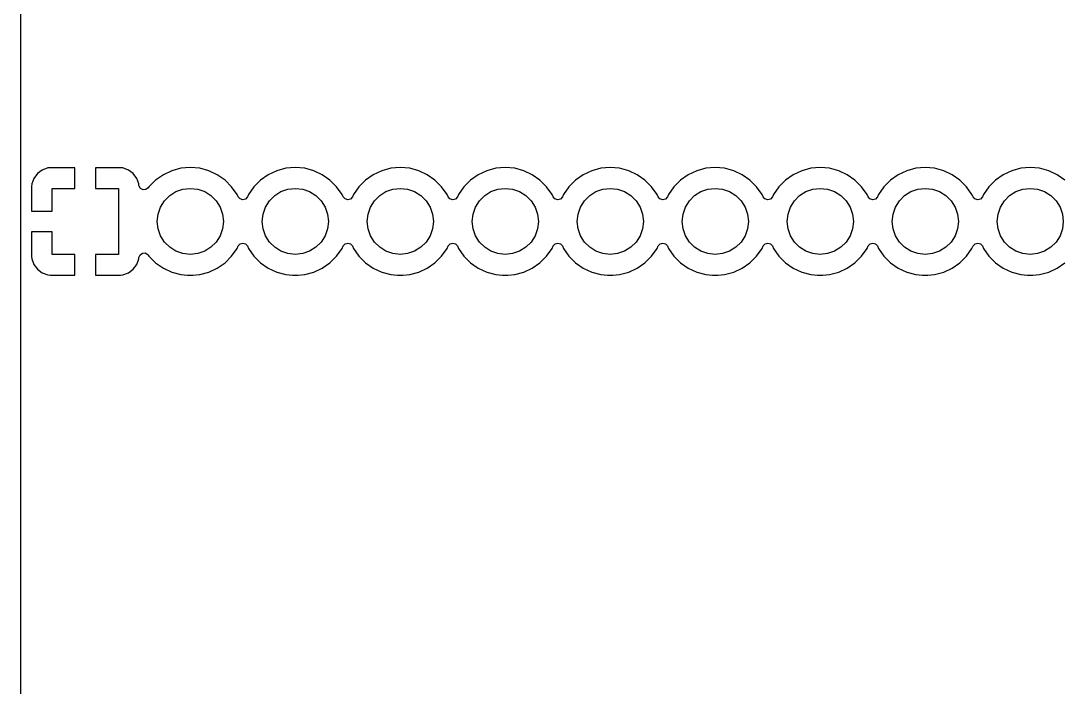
# Model space of a CAD drawing. Extents: x 280 to 530, y -238 to -79.
# Drawn here: x 280.05 to 305.29, y -173.28 to -157.14 of the extents above; entities that cross this region are included whole.
import ezdxf

# ---------------------------------------------------------------- set-up
doc = ezdxf.new("R2010")
doc.units = 0
doc.layers.add('BLACK', color=7, linetype='CONTINUOUS')

msp = doc.modelspace()

# ---------------------------------------------------------------- linework, layer by layer
at = {"layer": 'BLACK', "linetype": 'CONTINUOUS'}
for p, q in [((280.0505, -157.709996), (280.0505, -153.11)), ((280.0505, -158.609996), (280.0505, -157.709996)), ((280.0505, -161.152155), (280.0505, -158.609996)), ((280.567906, -160.756649), (280.452812, -160.842809)), ((280.567913, -160.756645), (280.567906, -160.756649)), ((280.70262, -160.706403), (280.567913, -160.756645)), ((280.702627, -160.706401), (280.70262, -160.706403)), ((280.762155, -160.7), (280.702627, -160.706401)), ((281.36, -160.7), (280.762155, -160.7)), ((281.36, -161.2), (281.36, -160.7)), ((282.457844, -160.7), (281.86, -160.7)), ((281.86, -160.7), (281.86, -161.2)), ((282.517372, -160.706401), (282.457844, -160.7)), ((282.517379, -160.706403), (282.517372, -160.706401)), ((282.652086, -160.756645), (282.517379, -160.706403)), ((282.652093, -160.756649), (282.652086, -160.756645)), ((282.767187, -160.842809), (282.652093, -160.756649)), ((283.923302, -160.714366), (283.703511, -160.773258)), ((283.923313, -160.714364), (283.923302, -160.714366)), ((284.149998, -160.694532), (283.923313, -160.714364)), ((284.150002, -160.694532), (284.149998, -160.694532)), ((284.376686, -160.714364), (284.150002, -160.694532)), ((284.376691, -160.714364), (284.376686, -160.714364)), ((284.376692, -160.714365), (284.376691, -160.714364)), ((284.376693, -160.714365), (284.376692, -160.714365)), ((284.376697, -160.714366), (284.376693, -160.714365)), ((284.596488, -160.773258), (284.376697, -160.714366)), ((286.463302, -160.714366), (286.243511, -160.773258)), ((286.463313, -160.714364), (286.463302, -160.714366)), ((286.689998, -160.694532), (286.463313, -160.714364)), ((286.690002, -160.694532), (286.689998, -160.694532)), ((286.916686, -160.714364), (286.690002, -160.694532)), ((286.916691, -160.714364), (286.916686, -160.714364)), ((286.916692, -160.714365), (286.916691, -160.714364)), ((286.916693, -160.714365), (286.916692, -160.714365)), ((286.916697, -160.714366), (286.916693, -160.714365)), ((287.136488, -160.773258), (286.916697, -160.714366)), ((289.003302, -160.714366), (288.783511, -160.773258)), ((289.003313, -160.714364), (289.003302, -160.714366)), ((289.229998, -160.694532), (289.003313, -160.714364)), ((289.230002, -160.694532), (289.229998, -160.694532)), ((289.456686, -160.714364), (289.230002, -160.694532)), ((289.456691, -160.714364), (289.456686, -160.714364)), ((289.456692, -160.714365), (289.456691, -160.714364)), ((289.456693, -160.714365), (289.456692, -160.714365)), ((289.456697, -160.714366), (289.456693, -160.714365)), ((289.676488, -160.773258), (289.456697, -160.714366)), ((291.543302, -160.714366), (291.323511, -160.773258)), ((291.543313, -160.714364), (291.543302, -160.714366)), ((291.769998, -160.694532), (291.543313, -160.714364)), ((291.770002, -160.694532), (291.769998, -160.694532)), ((291.996686, -160.714364), (291.770002, -160.694532)), ((291.996691, -160.714364), (291.996686, -160.714364)), ((291.996692, -160.714365), (291.996691, -160.714364)), ((291.996693, -160.714365), (291.996692, -160.714365)), ((291.996697, -160.714366), (291.996693, -160.714365)), ((292.216488, -160.773258), (291.996697, -160.714366)), ((294.083302, -160.714366), (293.863511, -160.773258)), ((294.083313, -160.714364), (294.083302, -160.714366)), ((294.309998, -160.694532), (294.083313, -160.714364)), ((294.310002, -160.694532), (294.309998, -160.694532)), ((294.536686, -160.714364), (294.310002, -160.694532)), ((294.536691, -160.714364), (294.536686, -160.714364)), ((294.536692, -160.714365), (294.536691, -160.714364)), ((294.536693, -160.714365), (294.536692, -160.714365)), ((294.536697, -160.714366), (294.536693, -160.714365)), ((294.756488, -160.773258), (294.536697, -160.714366)), ((296.623302, -160.714366), (296.403511, -160.773258)), ((296.623313, -160.714364), (296.623302, -160.714366)), ((296.849998, -160.694532), (296.623313, -160.714364)), ((296.850002, -160.694532), (296.849998, -160.694532)), ((297.076686, -160.714364), (296.850002, -160.694532)), ((297.076691, -160.714364), (297.076686, -160.714364)), ((297.076692, -160.714365), (297.076691, -160.714364)), ((297.076693, -160.714365), (297.076692, -160.714365)), ((297.076697, -160.714366), (297.076693, -160.714365)), ((297.296488, -160.773258), (297.076697, -160.714366)), ((299.163302, -160.714366), (298.943511, -160.773258)), ((299.163313, -160.714364), (299.163302, -160.714366)), ((299.389998, -160.694532), (299.163313, -160.714364)), ((299.390002, -160.694532), (299.389998, -160.694532)), ((299.616686, -160.714364), (299.390002, -160.694532)), ((299.616691, -160.714364), (299.616686, -160.714364)), ((299.616692, -160.714365), (299.616691, -160.714364)), ((299.616693, -160.714365), (299.616692, -160.714365)), ((299.616697, -160.714366), (299.616693, -160.714365)), ((299.836488, -160.773258), (299.616697, -160.714366)), ((301.703302, -160.714366), (301.483511, -160.773258)), ((301.703313, -160.714364), (301.703302, -160.714366)), ((301.929998, -160.694532), (301.703313, -160.714364)), ((301.930002, -160.694532), (301.929998, -160.694532)), ((302.156686, -160.714364), (301.930002, -160.694532)), ((302.156691, -160.714364), (302.156686, -160.714364)), ((302.156692, -160.714365), (302.156691, -160.714364)), ((302.156693, -160.714365), (302.156692, -160.714365)), ((302.156697, -160.714366), (302.156693, -160.714365)), ((302.376488, -160.773258), (302.156697, -160.714366)), ((304.243302, -160.714366), (304.023511, -160.773258)), ((304.243313, -160.714364), (304.243302, -160.714366)), ((304.469998, -160.694532), (304.243313, -160.714364)), ((304.470002, -160.694532), (304.469998, -160.694532)), ((304.696686, -160.714364), (304.470002, -160.694532)), ((304.696691, -160.714364), (304.696686, -160.714364)), ((304.696692, -160.714365), (304.696691, -160.714364)), ((304.696693, -160.714365), (304.696692, -160.714365)), ((304.696697, -160.714366), (304.696693, -160.714365)), ((304.916488, -160.773258), (304.696697, -160.714366)), ((280.366645, -160.957913), (280.316403, -161.09262)), ((280.366649, -160.957906), (280.366645, -160.957913)), ((280.452809, -160.842812), (280.366649, -160.957906)), ((280.452812, -160.842809), (280.452809, -160.842812)), ((282.76719, -160.842812), (282.767187, -160.842809)), ((282.85335, -160.957906), (282.76719, -160.842812)), ((282.853354, -160.957913), (282.85335, -160.957906)), ((282.903596, -161.09262), (282.853354, -160.957913)), ((283.310858, -160.999954), (283.149951, -161.160861)), ((283.497265, -160.869432), (283.310858, -160.999954)), ((283.497267, -160.869431), (283.497265, -160.869432)), ((283.703502, -160.773261), (283.497267, -160.869431)), ((283.703511, -160.773258), (283.703502, -160.773261)), ((284.596497, -160.773261), (284.596488, -160.773258)), ((284.802732, -160.869431), (284.596497, -160.773261)), ((284.802734, -160.869432), (284.802732, -160.869431)), ((284.989141, -160.999954), (284.802734, -160.869432)), ((285.150045, -161.160858), (284.989141, -160.999954)), ((285.850858, -160.999954), (285.689954, -161.160858)), ((286.037265, -160.869432), (285.850858, -160.999954)), ((286.037267, -160.869431), (286.037265, -160.869432)), ((286.243502, -160.773261), (286.037267, -160.869431)), ((286.243511, -160.773258), (286.243502, -160.773261)), ((287.136497, -160.773261), (287.136488, -160.773258)), ((287.342732, -160.869431), (287.136497, -160.773261)), ((287.342734, -160.869432), (287.342732, -160.869431)), ((287.529141, -160.999954), (287.342734, -160.869432)), ((287.690045, -161.160858), (287.529141, -160.999954)), ((288.390858, -160.999954), (288.229954, -161.160858)), ((288.577265, -160.869432), (288.390858, -160.999954)), ((288.577267, -160.869431), (288.577265, -160.869432)), ((288.783502, -160.773261), (288.577267, -160.869431)), ((288.783511, -160.773258), (288.783502, -160.773261)), ((289.676497, -160.773261), (289.676488, -160.773258)), ((289.882732, -160.869431), (289.676497, -160.773261)), ((289.882734, -160.869432), (289.882732, -160.869431)), ((290.069141, -160.999954), (289.882734, -160.869432)), ((290.230045, -161.160858), (290.069141, -160.999954)), ((290.930858, -160.999954), (290.769954, -161.160858)), ((291.117265, -160.869432), (290.930858, -160.999954)), ((291.117267, -160.869431), (291.117265, -160.869432)), ((291.323502, -160.773261), (291.117267, -160.869431)), ((291.323511, -160.773258), (291.323502, -160.773261)), ((292.216497, -160.773261), (292.216488, -160.773258)), ((292.422732, -160.869431), (292.216497, -160.773261)), ((292.422734, -160.869432), (292.422732, -160.869431)), ((292.609141, -160.999954), (292.422734, -160.869432)), ((292.770045, -161.160858), (292.609141, -160.999954)), ((293.470858, -160.999954), (293.309954, -161.160858)), ((293.657265, -160.869432), (293.470858, -160.999954)), ((293.657267, -160.869431), (293.657265, -160.869432)), ((293.863502, -160.773261), (293.657267, -160.869431)), ((293.863511, -160.773258), (293.863502, -160.773261)), ((294.756497, -160.773261), (294.756488, -160.773258)), ((294.962732, -160.869431), (294.756497, -160.773261)), ((294.962734, -160.869432), (294.962732, -160.869431)), ((295.149141, -160.999954), (294.962734, -160.869432)), ((295.310045, -161.160858), (295.149141, -160.999954)), ((296.010858, -160.999954), (295.849954, -161.160858)), ((296.197265, -160.869432), (296.010858, -160.999954)), ((296.197267, -160.869431), (296.197265, -160.869432)), ((296.403502, -160.773261), (296.197267, -160.869431)), ((296.403511, -160.773258), (296.403502, -160.773261)), ((297.296497, -160.773261), (297.296488, -160.773258)), ((297.502732, -160.869431), (297.296497, -160.773261)), ((297.502734, -160.869432), (297.502732, -160.869431)), ((297.689141, -160.999954), (297.502734, -160.869432)), ((297.850045, -161.160858), (297.689141, -160.999954)), ((298.550858, -160.999954), (298.389954, -161.160858)), ((298.737265, -160.869432), (298.550858, -160.999954)), ((298.737267, -160.869431), (298.737265, -160.869432)), ((298.943502, -160.773261), (298.737267, -160.869431)), ((298.943511, -160.773258), (298.943502, -160.773261)), ((299.836497, -160.773261), (299.836488, -160.773258)), ((300.042732, -160.869431), (299.836497, -160.773261)), ((300.042734, -160.869432), (300.042732, -160.869431)), ((300.229141, -160.999954), (300.042734, -160.869432)), ((300.390045, -161.160858), (300.229141, -160.999954)), ((301.090858, -160.999954), (300.929954, -161.160858)), ((301.277265, -160.869432), (301.090858, -160.999954)), ((301.277267, -160.869431), (301.277265, -160.869432)), ((301.483502, -160.773261), (301.277267, -160.869431)), ((301.483511, -160.773258), (301.483502, -160.773261)), ((302.376497, -160.773261), (302.376488, -160.773258)), ((302.582732, -160.869431), (302.376497, -160.773261)), ((302.582734, -160.869432), (302.582732, -160.869431)), ((302.769141, -160.999954), (302.582734, -160.869432)), ((302.930045, -161.160858), (302.769141, -160.999954)), ((303.630858, -160.999954), (303.469954, -161.160858)), ((303.817265, -160.869432), (303.630858, -160.999954)), ((303.817267, -160.869431), (303.817265, -160.869432)), ((304.023502, -160.773261), (303.817267, -160.869431)), ((304.023511, -160.773258), (304.023502, -160.773261)), ((304.916497, -160.773261), (304.916488, -160.773258)), ((305.122732, -160.869431), (304.916497, -160.773261)), ((305.122734, -160.869432), (305.122732, -160.869431)), ((305.309141, -160.999954), (305.122734, -160.869432)), ((280.0505, -165.809995), (280.0505, -161.152155)), ((280.316401, -161.092627), (280.31, -161.152155)), ((280.31, -161.152155), (280.31, -161.75)), ((280.316403, -161.09262), (280.316401, -161.092627)), ((280.81, -161.75), (280.81, -161.2)), ((280.81, -161.2), (281.36, -161.2)), ((281.86, -161.2), (282.41, -161.2)), ((282.41, -161.2), (282.41, -162.8)), ((282.903598, -161.092627), (282.903596, -161.09262)), ((282.907425, -161.128218), (282.903598, -161.092627)), ((282.910445, -161.14515), (282.907425, -161.128218)), ((282.945857, -161.20538), (282.910445, -161.14515)), ((283.008211, -161.236904), (282.945857, -161.20538)), ((283.07771, -161.229712), (283.008211, -161.236904)), ((283.132287, -161.186088), (283.07771, -161.229712)), ((283.149951, -161.160861), (283.132287, -161.186088)), ((283.802893, -161.279225), (283.971983, -161.220058)), ((283.971983, -161.220058), (284.15, -161.2)), ((284.15, -161.2), (284.328017, -161.220058)), ((284.328017, -161.220058), (284.497107, -161.279225)), ((285.280567, -161.347265), (285.150045, -161.160858)), ((285.689954, -161.160858), (285.559432, -161.347265)), ((286.342893, -161.279225), (286.511983, -161.220058)), ((286.511983, -161.220058), (286.69, -161.2)), ((286.69, -161.2), (286.868017, -161.220058)), ((286.868017, -161.220058), (287.037107, -161.279225)), ((287.820567, -161.347265), (287.690045, -161.160858)), ((288.229954, -161.160858), (288.099432, -161.347265)), ((288.882893, -161.279225), (289.051983, -161.220058)), ((289.051983, -161.220058), (289.23, -161.2)), ((289.23, -161.2), (289.408017, -161.220058)), ((289.408017, -161.220058), (289.577107, -161.279225)), ((290.360567, -161.347265), (290.230045, -161.160858)), ((290.769954, -161.160858), (290.639432, -161.347265)), ((291.422893, -161.279225), (291.591983, -161.220058)), ((291.591983, -161.220058), (291.77, -161.2)), ((291.77, -161.2), (291.948017, -161.220058)), ((291.948017, -161.220058), (292.117107, -161.279225)), ((292.900567, -161.347265), (292.770045, -161.160858)), ((293.309954, -161.160858), (293.179432, -161.347265)), ((293.962893, -161.279225), (294.131983, -161.220058)), ((294.131983, -161.220058), (294.31, -161.2)), ((294.31, -161.2), (294.488017, -161.220058)), ((294.488017, -161.220058), (294.657107, -161.279225)), ((295.440567, -161.347265), (295.310045, -161.160858)), ((295.849954, -161.160858), (295.719432, -161.347265)), ((296.502893, -161.279225), (296.671983, -161.220058)), ((296.671983, -161.220058), (296.85, -161.2)), ((296.85, -161.2), (297.028017, -161.220058)), ((297.028017, -161.220058), (297.197107, -161.279225)), ((297.980567, -161.347265), (297.850045, -161.160858)), ((298.389954, -161.160858), (298.259432, -161.347265)), ((299.042893, -161.279225), (299.211983, -161.220058)), ((299.211983, -161.220058), (299.39, -161.2)), ((299.39, -161.2), (299.568017, -161.220058)), ((299.568017, -161.220058), (299.737107, -161.279225)), ((300.520567, -161.347265), (300.390045, -161.160858)), ((300.929954, -161.160858), (300.799432, -161.347265)), ((301.582893, -161.279225), (301.751983, -161.220058)), ((301.751983, -161.220058), (301.93, -161.2)), ((301.93, -161.2), (302.108017, -161.220058)), ((302.108017, -161.220058), (302.277107, -161.279225)), ((303.060567, -161.347265), (302.930045, -161.160858)), ((303.469954, -161.160858), (303.339432, -161.347265)), ((304.122893, -161.279225), (304.291983, -161.220058)), ((304.291983, -161.220058), (304.47, -161.2)), ((304.47, -161.2), (304.648017, -161.220058)), ((304.648017, -161.220058), (304.817107, -161.279225)), ((283.429225, -161.652893), (283.524535, -161.501208)), ((283.524535, -161.501208), (283.651208, -161.374535)), ((283.651208, -161.374535), (283.802893, -161.279225)), ((284.497107, -161.279225), (284.648792, -161.374535)), ((284.648792, -161.374535), (284.775465, -161.501208)), ((284.775465, -161.501208), (284.870775, -161.652893)), ((285.280568, -161.347267), (285.280567, -161.347265)), ((285.307618, -161.405275), (285.280568, -161.347267)), ((285.352135, -161.45665), (285.307618, -161.405275)), ((285.419016, -161.476866), (285.352135, -161.45665)), ((285.486209, -161.457714), (285.419016, -161.476866)), ((285.532382, -161.405275), (285.486209, -161.457714)), ((285.559431, -161.347267), (285.532382, -161.405275)), ((285.559432, -161.347265), (285.559431, -161.347267)), ((285.969225, -161.652893), (286.064535, -161.501208)), ((286.064535, -161.501208), (286.191208, -161.374535)), ((286.191208, -161.374535), (286.342893, -161.279225)), ((287.037107, -161.279225), (287.188792, -161.374535)), ((287.188792, -161.374535), (287.315465, -161.501208)), ((287.315465, -161.501208), (287.410775, -161.652893)), ((287.820568, -161.347267), (287.820567, -161.347265)), ((287.847618, -161.405275), (287.820568, -161.347267)), ((287.892135, -161.45665), (287.847618, -161.405275)), ((287.959016, -161.476866), (287.892135, -161.45665)), ((288.026209, -161.457714), (287.959016, -161.476866)), ((288.072382, -161.405275), (288.026209, -161.457714)), ((288.099431, -161.347267), (288.072382, -161.405275)), ((288.099432, -161.347265), (288.099431, -161.347267)), ((288.509225, -161.652893), (288.604535, -161.501208)), ((288.604535, -161.501208), (288.731208, -161.374535)), ((288.731208, -161.374535), (288.882893, -161.279225)), ((289.577107, -161.279225), (289.728792, -161.374535)), ((289.728792, -161.374535), (289.855465, -161.501208)), ((289.855465, -161.501208), (289.950775, -161.652893)), ((290.360568, -161.347267), (290.360567, -161.347265)), ((290.387618, -161.405275), (290.360568, -161.347267)), ((290.432135, -161.45665), (290.387618, -161.405275)), ((290.499016, -161.476866), (290.432135, -161.45665)), ((290.566209, -161.457714), (290.499016, -161.476866)), ((290.612382, -161.405275), (290.566209, -161.457714)), ((290.639431, -161.347267), (290.612382, -161.405275)), ((290.639432, -161.347265), (290.639431, -161.347267)), ((291.049225, -161.652893), (291.144535, -161.501208)), ((291.144535, -161.501208), (291.271208, -161.374535)), ((291.271208, -161.374535), (291.422893, -161.279225)), ((292.117107, -161.279225), (292.268792, -161.374535)), ((292.268792, -161.374535), (292.395465, -161.501208)), ((292.395465, -161.501208), (292.490775, -161.652893)), ((292.900568, -161.347267), (292.900567, -161.347265)), ((292.927618, -161.405275), (292.900568, -161.347267)), ((292.972135, -161.45665), (292.927618, -161.405275)), ((293.039016, -161.476866), (292.972135, -161.45665)), ((293.106209, -161.457714), (293.039016, -161.476866)), ((293.152382, -161.405275), (293.106209, -161.457714)), ((293.179431, -161.347267), (293.152382, -161.405275)), ((293.179432, -161.347265), (293.179431, -161.347267)), ((293.589225, -161.652893), (293.684535, -161.501208)), ((293.684535, -161.501208), (293.811208, -161.374535)), ((293.811208, -161.374535), (293.962893, -161.279225)), ((294.657107, -161.279225), (294.808792, -161.374535)), ((294.808792, -161.374535), (294.935465, -161.501208)), ((294.935465, -161.501208), (295.030775, -161.652893)), ((295.440568, -161.347267), (295.440567, -161.347265)), ((295.467618, -161.405275), (295.440568, -161.347267)), ((295.512135, -161.45665), (295.467618, -161.405275)), ((295.579016, -161.476866), (295.512135, -161.45665)), ((295.646209, -161.457714), (295.579016, -161.476866)), ((295.692382, -161.405275), (295.646209, -161.457714)), ((295.719431, -161.347267), (295.692382, -161.405275)), ((295.719432, -161.347265), (295.719431, -161.347267)), ((296.129225, -161.652893), (296.224535, -161.501208)), ((296.224535, -161.501208), (296.351208, -161.374535)), ((296.351208, -161.374535), (296.502893, -161.279225)), ((297.197107, -161.279225), (297.348792, -161.374535)), ((297.348792, -161.374535), (297.475465, -161.501208)), ((297.475465, -161.501208), (297.570775, -161.652893)), ((297.980568, -161.347267), (297.980567, -161.347265)), ((298.007618, -161.405275), (297.980568, -161.347267)), ((298.052135, -161.45665), (298.007618, -161.405275)), ((298.119016, -161.476866), (298.052135, -161.45665)), ((298.186209, -161.457714), (298.119016, -161.476866)), ((298.232382, -161.405275), (298.186209, -161.457714)), ((298.259431, -161.347267), (298.232382, -161.405275)), ((298.259432, -161.347265), (298.259431, -161.347267)), ((298.669225, -161.652893), (298.764535, -161.501208)), ((298.764535, -161.501208), (298.891208, -161.374535)), ((298.891208, -161.374535), (299.042893, -161.279225)), ((299.737107, -161.279225), (299.888792, -161.374535)), ((299.888792, -161.374535), (300.015465, -161.501208)), ((300.015465, -161.501208), (300.110775, -161.652893)), ((300.520568, -161.347267), (300.520567, -161.347265)), ((300.547618, -161.405275), (300.520568, -161.347267)), ((300.592135, -161.45665), (300.547618, -161.405275)), ((300.659016, -161.476866), (300.592135, -161.45665)), ((300.726209, -161.457714), (300.659016, -161.476866)), ((300.772382, -161.405275), (300.726209, -161.457714)), ((300.799431, -161.347267), (300.772382, -161.405275)), ((300.799432, -161.347265), (300.799431, -161.347267)), ((301.209225, -161.652893), (301.304535, -161.501208)), ((301.304535, -161.501208), (301.431208, -161.374535)), ((301.431208, -161.374535), (301.582893, -161.279225)), ((302.277107, -161.279225), (302.428792, -161.374535)), ((302.428792, -161.374535), (302.555465, -161.501208)), ((302.555465, -161.501208), (302.650775, -161.652893)), ((303.060568, -161.347267), (303.060567, -161.347265)), ((303.087618, -161.405275), (303.060568, -161.347267)), ((303.132135, -161.45665), (303.087618, -161.405275)), ((303.199016, -161.476866), (303.132135, -161.45665)), ((303.266209, -161.457714), (303.199016, -161.476866)), ((303.312382, -161.405275), (303.266209, -161.457714)), ((303.339431, -161.347267), (303.312382, -161.405275)), ((303.339432, -161.347265), (303.339431, -161.347267)), ((303.749225, -161.652893), (303.844535, -161.501208)), ((303.844535, -161.501208), (303.971208, -161.374535)), ((303.971208, -161.374535), (304.122893, -161.279225)), ((304.817107, -161.279225), (304.968792, -161.374535)), ((304.968792, -161.374535), (305.095465, -161.501208)), ((305.095465, -161.501208), (305.190775, -161.652893)), ((280.31, -161.75), (280.81, -161.75)), ((283.370058, -161.821983), (283.429225, -161.652893)), ((284.870775, -161.652893), (284.929942, -161.821983)), ((285.910058, -161.821983), (285.969225, -161.652893)), ((287.410775, -161.652893), (287.469942, -161.821983)), ((288.450058, -161.821983), (288.509225, -161.652893)), ((289.950775, -161.652893), (290.009942, -161.821983)), ((290.990058, -161.821983), (291.049225, -161.652893)), ((292.490775, -161.652893), (292.549942, -161.821983)), ((293.530058, -161.821983), (293.589225, -161.652893)), ((295.030775, -161.652893), (295.089942, -161.821983)), ((296.070058, -161.821983), (296.129225, -161.652893)), ((297.570775, -161.652893), (297.629942, -161.821983)), ((298.610058, -161.821983), (298.669225, -161.652893)), ((300.110775, -161.652893), (300.169942, -161.821983)), ((301.150058, -161.821983), (301.209225, -161.652893)), ((302.650775, -161.652893), (302.709942, -161.821983)), ((303.690058, -161.821983), (303.749225, -161.652893)), ((305.190775, -161.652893), (305.249942, -161.821983)), ((283.35, -162), (283.370058, -161.821983)), ((283.370058, -162.178017), (283.35, -162)), ((284.929942, -161.821983), (284.95, -162)), ((284.95, -162), (284.929942, -162.178017)), ((285.89, -162), (285.910058, -161.821983)), ((285.910058, -162.178017), (285.89, -162)), ((287.469942, -161.821983), (287.49, -162)), ((287.49, -162), (287.469942, -162.178017)), ((288.43, -162), (288.450058, -161.821983)), ((288.450058, -162.178017), (288.43, -162)), ((290.009942, -161.821983), (290.03, -162)), ((290.03, -162), (290.009942, -162.178017)), ((290.97, -162), (290.990058, -161.821983)), ((290.990058, -162.178017), (290.97, -162)), ((292.549942, -161.821983), (292.57, -162)), ((292.57, -162), (292.549942, -162.178017)), ((293.51, -162), (293.530058, -161.821983)), ((293.530058, -162.178017), (293.51, -162)), ((295.089942, -161.821983), (295.11, -162)), ((295.11, -162), (295.089942, -162.178017)), ((296.05, -162), (296.070058, -161.821983)), ((296.070058, -162.178017), (296.05, -162)), ((297.629942, -161.821983), (297.65, -162)), ((297.65, -162), (297.629942, -162.178017)), ((298.59, -162), (298.610058, -161.821983)), ((298.610058, -162.178017), (298.59, -162)), ((300.169942, -161.821983), (300.19, -162)), ((300.19, -162), (300.169942, -162.178017)), ((301.13, -162), (301.150058, -161.821983)), ((301.150058, -162.178017), (301.13, -162)), ((302.709942, -161.821983), (302.73, -162)), ((302.73, -162), (302.709942, -162.178017)), ((303.67, -162), (303.690058, -161.821983)), ((303.690058, -162.178017), (303.67, -162)), ((305.249942, -161.821983), (305.27, -162)), ((305.27, -162), (305.249942, -162.178017)), ((280.31, -162.25), (280.31, -162.847844)), ((280.81, -162.25), (280.31, -162.25)), ((280.81, -162.8), (280.81, -162.25)), ((283.429225, -162.347107), (283.370058, -162.178017)), ((284.929942, -162.178017), (284.870775, -162.347107)), ((285.969225, -162.347107), (285.910058, -162.178017)), ((287.469942, -162.178017), (287.410775, -162.347107)), ((288.509225, -162.347107), (288.450058, -162.178017)), ((290.009942, -162.178017), (289.950775, -162.347107)), ((291.049225, -162.347107), (290.990058, -162.178017)), ((292.549942, -162.178017), (292.490775, -162.347107)), ((293.589225, -162.347107), (293.530058, -162.178017)), ((295.089942, -162.178017), (295.030775, -162.347107)), ((296.129225, -162.347107), (296.070058, -162.178017)), ((297.629942, -162.178017), (297.570775, -162.347107)), ((298.669225, -162.347107), (298.610058, -162.178017)), ((300.169942, -162.178017), (300.110775, -162.347107)), ((301.209225, -162.347107), (301.150058, -162.178017)), ((302.709942, -162.178017), (302.650775, -162.347107)), ((303.749225, -162.347107), (303.690058, -162.178017)), ((305.249942, -162.178017), (305.190775, -162.347107)), ((283.524535, -162.498792), (283.429225, -162.347107)), ((283.651208, -162.625465), (283.524535, -162.498792)), ((284.775465, -162.498792), (284.648792, -162.625465)), ((284.870775, -162.347107), (284.775465, -162.498792)), ((285.35379, -162.542285), (285.420983, -162.523133)), ((285.420983, -162.523133), (285.487865, -162.543348)), ((286.064535, -162.498792), (285.969225, -162.347107)), ((286.191208, -162.625465), (286.064535, -162.498792)), ((287.315465, -162.498792), (287.188792, -162.625465)), ((287.410775, -162.347107), (287.315465, -162.498792)), ((287.89379, -162.542285), (287.960983, -162.523133)), ((287.960983, -162.523133), (288.027865, -162.543348)), ((288.604535, -162.498792), (288.509225, -162.347107)), ((288.731208, -162.625465), (288.604535, -162.498792)), ((289.855465, -162.498792), (289.728792, -162.625465)), ((289.950775, -162.347107), (289.855465, -162.498792)), ((290.43379, -162.542285), (290.500983, -162.523133)), ((290.500983, -162.523133), (290.567865, -162.543348)), ((291.144535, -162.498792), (291.049225, -162.347107)), ((291.271208, -162.625465), (291.144535, -162.498792)), ((292.395465, -162.498792), (292.268792, -162.625465)), ((292.490775, -162.347107), (292.395465, -162.498792)), ((292.97379, -162.542285), (293.040983, -162.523133)), ((293.040983, -162.523133), (293.107865, -162.543348)), ((293.684535, -162.498792), (293.589225, -162.347107)), ((293.811208, -162.625465), (293.684535, -162.498792)), ((294.935465, -162.498792), (294.808792, -162.625465)), ((295.030775, -162.347107), (294.935465, -162.498792)), ((295.51379, -162.542285), (295.580983, -162.523133)), ((295.580983, -162.523133), (295.647865, -162.543348)), ((296.224535, -162.498792), (296.129225, -162.347107)), ((296.351208, -162.625465), (296.224535, -162.498792)), ((297.475465, -162.498792), (297.348792, -162.625465)), ((297.570775, -162.347107), (297.475465, -162.498792)), ((298.05379, -162.542285), (298.120983, -162.523133)), ((298.120983, -162.523133), (298.187865, -162.543348)), ((298.764535, -162.498792), (298.669225, -162.347107)), ((298.891208, -162.625465), (298.764535, -162.498792)), ((300.015465, -162.498792), (299.888792, -162.625465)), ((300.110775, -162.347107), (300.015465, -162.498792)), ((300.59379, -162.542285), (300.660983, -162.523133)), ((300.660983, -162.523133), (300.727865, -162.543348)), ((301.304535, -162.498792), (301.209225, -162.347107)), ((301.431208, -162.625465), (301.304535, -162.498792)), ((302.555465, -162.498792), (302.428792, -162.625465)), ((302.650775, -162.347107), (302.555465, -162.498792)), ((303.13379, -162.542285), (303.200983, -162.523133)), ((303.200983, -162.523133), (303.267865, -162.543348)), ((303.844535, -162.498792), (303.749225, -162.347107)), ((303.971208, -162.625465), (303.844535, -162.498792)), ((305.095465, -162.498792), (304.968792, -162.625465)), ((305.190775, -162.347107), (305.095465, -162.498792)), ((282.934162, -162.80723), (282.991555, -162.767382)), ((282.991555, -162.767382), (283.06138, -162.764888)), ((283.06138, -162.764888), (283.121469, -162.80054)), ((283.802893, -162.720775), (283.651208, -162.625465)), ((283.971983, -162.779942), (283.802893, -162.720775)), ((284.15, -162.8), (283.971983, -162.779942)), ((284.328017, -162.779942), (284.15, -162.8)), ((284.497107, -162.720775), (284.328017, -162.779942)), ((284.648792, -162.625465), (284.497107, -162.720775)), ((285.150047, -162.839139), (285.280568, -162.652734)), ((285.280568, -162.652734), (285.307618, -162.594724)), ((285.307618, -162.594724), (285.35379, -162.542285)), ((285.487865, -162.543348), (285.532382, -162.594725)), ((285.532382, -162.594725), (285.559429, -162.652728)), ((285.559429, -162.652728), (285.559432, -162.652734)), ((285.559432, -162.652734), (285.689954, -162.839141)), ((286.342893, -162.720775), (286.191208, -162.625465)), ((286.511983, -162.779942), (286.342893, -162.720775)), ((286.69, -162.8), (286.511983, -162.779942)), ((286.868017, -162.779942), (286.69, -162.8)), ((287.037107, -162.720775), (286.868017, -162.779942)), ((287.188792, -162.625465), (287.037107, -162.720775)), ((287.690047, -162.839139), (287.820568, -162.652734)), ((287.820568, -162.652734), (287.847618, -162.594724)), ((287.847618, -162.594724), (287.89379, -162.542285)), ((288.027865, -162.543348), (288.072382, -162.594725)), ((288.072382, -162.594725), (288.099429, -162.652728)), ((288.099429, -162.652728), (288.099432, -162.652734)), ((288.099432, -162.652734), (288.229954, -162.839141)), ((288.882893, -162.720775), (288.731208, -162.625465)), ((289.051983, -162.779942), (288.882893, -162.720775)), ((289.23, -162.8), (289.051983, -162.779942)), ((289.408017, -162.779942), (289.23, -162.8)), ((289.577107, -162.720775), (289.408017, -162.779942)), ((289.728792, -162.625465), (289.577107, -162.720775)), ((290.230047, -162.839139), (290.360568, -162.652734)), ((290.360568, -162.652734), (290.387618, -162.594724)), ((290.387618, -162.594724), (290.43379, -162.542285)), ((290.567865, -162.543348), (290.612382, -162.594725)), ((290.612382, -162.594725), (290.639429, -162.652728)), ((290.639429, -162.652728), (290.639432, -162.652734)), ((290.639432, -162.652734), (290.769954, -162.839141)), ((291.422893, -162.720775), (291.271208, -162.625465)), ((291.591983, -162.779942), (291.422893, -162.720775)), ((291.77, -162.8), (291.591983, -162.779942)), ((291.948017, -162.779942), (291.77, -162.8)), ((292.117107, -162.720775), (291.948017, -162.779942)), ((292.268792, -162.625465), (292.117107, -162.720775)), ((292.770047, -162.839139), (292.900568, -162.652734)), ((292.900568, -162.652734), (292.927618, -162.594724)), ((292.927618, -162.594724), (292.97379, -162.542285)), ((293.107865, -162.543348), (293.152382, -162.594725)), ((293.152382, -162.594725), (293.179429, -162.652728)), ((293.179429, -162.652728), (293.179432, -162.652734)), ((293.179432, -162.652734), (293.309954, -162.839141)), ((293.962893, -162.720775), (293.811208, -162.625465)), ((294.131983, -162.779942), (293.962893, -162.720775)), ((294.31, -162.8), (294.131983, -162.779942)), ((294.488017, -162.779942), (294.31, -162.8)), ((294.657107, -162.720775), (294.488017, -162.779942)), ((294.808792, -162.625465), (294.657107, -162.720775)), ((295.310047, -162.839139), (295.440568, -162.652734)), ((295.440568, -162.652734), (295.467618, -162.594724)), ((295.467618, -162.594724), (295.51379, -162.542285)), ((295.647865, -162.543348), (295.692382, -162.594725)), ((295.692382, -162.594725), (295.719429, -162.652728)), ((295.719429, -162.652728), (295.719432, -162.652734)), ((295.719432, -162.652734), (295.849954, -162.839141)), ((296.502893, -162.720775), (296.351208, -162.625465)), ((296.671983, -162.779942), (296.502893, -162.720775)), ((296.85, -162.8), (296.671983, -162.779942)), ((297.028017, -162.779942), (296.85, -162.8)), ((297.197107, -162.720775), (297.028017, -162.779942)), ((297.348792, -162.625465), (297.197107, -162.720775)), ((297.850047, -162.839139), (297.980568, -162.652734)), ((297.980568, -162.652734), (298.007618, -162.594724)), ((298.007618, -162.594724), (298.05379, -162.542285)), ((298.187865, -162.543348), (298.232382, -162.594725)), ((298.232382, -162.594725), (298.259429, -162.652728)), ((298.259429, -162.652728), (298.259432, -162.652734)), ((298.259432, -162.652734), (298.389954, -162.839141)), ((299.042893, -162.720775), (298.891208, -162.625465)), ((299.211983, -162.779942), (299.042893, -162.720775)), ((299.39, -162.8), (299.211983, -162.779942)), ((299.568017, -162.779942), (299.39, -162.8)), ((299.737107, -162.720775), (299.568017, -162.779942)), ((299.888792, -162.625465), (299.737107, -162.720775)), ((300.390047, -162.839139), (300.520568, -162.652734)), ((300.520568, -162.652734), (300.547618, -162.594724)), ((300.547618, -162.594724), (300.59379, -162.542285)), ((300.727865, -162.543348), (300.772382, -162.594725)), ((300.772382, -162.594725), (300.799429, -162.652728)), ((300.799429, -162.652728), (300.799432, -162.652734)), ((300.799432, -162.652734), (300.929954, -162.839141)), ((301.582893, -162.720775), (301.431208, -162.625465)), ((301.751983, -162.779942), (301.582893, -162.720775)), ((301.93, -162.8), (301.751983, -162.779942)), ((302.108017, -162.779942), (301.93, -162.8)), ((302.277107, -162.720775), (302.108017, -162.779942)), ((302.428792, -162.625465), (302.277107, -162.720775)), ((302.930047, -162.839139), (303.060568, -162.652734)), ((303.060568, -162.652734), (303.087618, -162.594724)), ((303.087618, -162.594724), (303.13379, -162.542285)), ((303.267865, -162.543348), (303.312382, -162.594725)), ((303.312382, -162.594725), (303.339429, -162.652728)), ((303.339429, -162.652728), (303.339432, -162.652734)), ((303.339432, -162.652734), (303.469954, -162.839141)), ((304.122893, -162.720775), (303.971208, -162.625465)), ((304.291983, -162.779942), (304.122893, -162.720775)), ((304.47, -162.8), (304.291983, -162.779942)), ((304.648017, -162.779942), (304.47, -162.8)), ((304.817107, -162.720775), (304.648017, -162.779942)), ((304.968792, -162.625465), (304.817107, -162.720775)), ((280.31, -162.847844), (280.316401, -162.907372)), ((280.316401, -162.907372), (280.316403, -162.907379)), ((280.316403, -162.907379), (280.366645, -163.042086)), ((280.366645, -163.042086), (280.366649, -163.042093)), ((280.366649, -163.042093), (280.452809, -163.157187)), ((281.36, -162.8), (280.81, -162.8)), ((281.36, -163.3), (281.36, -162.8)), ((282.41, -162.8), (281.86, -162.8)), ((281.86, -162.8), (281.86, -163.3)), ((282.76719, -163.157187), (282.85335, -163.042093)), ((282.85335, -163.042093), (282.853354, -163.042086)), ((282.853354, -163.042086), (282.903596, -162.90738)), ((282.903596, -162.90738), (282.907424, -162.871781)), ((282.907424, -162.871781), (282.934162, -162.80723)), ((283.121469, -162.80054), (283.132289, -162.813912)), ((283.132289, -162.813912), (283.149956, -162.839143)), ((283.149956, -162.839143), (283.310858, -163.000045)), ((283.310858, -163.000045), (283.310861, -163.000047)), ((283.310861, -163.000047), (283.497266, -163.130568)), ((284.802734, -163.130568), (284.989139, -163.000047)), ((284.989139, -163.000047), (285.150047, -162.839139)), ((285.689954, -162.839141), (285.850858, -163.000045)), ((285.850858, -163.000045), (285.850861, -163.000047)), ((285.850861, -163.000047), (286.037266, -163.130568)), ((287.342734, -163.130568), (287.529139, -163.000047)), ((287.529139, -163.000047), (287.690047, -162.839139)), ((288.229954, -162.839141), (288.390858, -163.000045)), ((288.390858, -163.000045), (288.390861, -163.000047)), ((288.390861, -163.000047), (288.577266, -163.130568)), ((289.882734, -163.130568), (290.069139, -163.000047)), ((290.069139, -163.000047), (290.230047, -162.839139)), ((290.769954, -162.839141), (290.930858, -163.000045)), ((290.930858, -163.000045), (290.930861, -163.000047)), ((290.930861, -163.000047), (291.117266, -163.130568)), ((292.422734, -163.130568), (292.609139, -163.000047)), ((292.609139, -163.000047), (292.770047, -162.839139)), ((293.309954, -162.839141), (293.470858, -163.000045)), ((293.470858, -163.000045), (293.470861, -163.000047)), ((293.470861, -163.000047), (293.657266, -163.130568)), ((294.962734, -163.130568), (295.149139, -163.000047)), ((295.149139, -163.000047), (295.310047, -162.839139)), ((295.849954, -162.839141), (296.010858, -163.000045)), ((296.010858, -163.000045), (296.010861, -163.000047)), ((296.010861, -163.000047), (296.197266, -163.130568)), ((297.502734, -163.130568), (297.689139, -163.000047)), ((297.689139, -163.000047), (297.850047, -162.839139)), ((298.389954, -162.839141), (298.550858, -163.000045)), ((298.550858, -163.000045), (298.550861, -163.000047)), ((298.550861, -163.000047), (298.737266, -163.130568)), ((300.042734, -163.130568), (300.229139, -163.000047)), ((300.229139, -163.000047), (300.390047, -162.839139)), ((300.929954, -162.839141), (301.090858, -163.000045)), ((301.090858, -163.000045), (301.090861, -163.000047)), ((301.090861, -163.000047), (301.277266, -163.130568)), ((302.582734, -163.130568), (302.769139, -163.000047)), ((302.769139, -163.000047), (302.930047, -162.839139)), ((303.469954, -162.839141), (303.630858, -163.000045)), ((303.630858, -163.000045), (303.630861, -163.000047)), ((303.630861, -163.000047), (303.817266, -163.130568)), ((305.122734, -163.130568), (305.309139, -163.000047)), ((280.452809, -163.157187), (280.452812, -163.15719)), ((280.452812, -163.15719), (280.567906, -163.24335)), ((280.567906, -163.24335), (280.567913, -163.243354)), ((280.567913, -163.243354), (280.70262, -163.293596)), ((280.70262, -163.293596), (280.702627, -163.293598)), ((280.702627, -163.293598), (280.762155, -163.299999)), ((282.457844, -163.299999), (282.517372, -163.293598)), ((282.517372, -163.293598), (282.517379, -163.293596)), ((282.517379, -163.293596), (282.652086, -163.243354)), ((282.652086, -163.243354), (282.652093, -163.24335)), ((282.652093, -163.24335), (282.767187, -163.15719)), ((282.767187, -163.15719), (282.76719, -163.157187)), ((283.497266, -163.130568), (283.703504, -163.226739)), ((283.703504, -163.226739), (283.923308, -163.285635)), ((283.923308, -163.285635), (284.08523, -163.299801)), ((284.212511, -163.299999), (284.376692, -163.285635)), ((284.376692, -163.285635), (284.596496, -163.226739)), ((284.596496, -163.226739), (284.802734, -163.130568)), ((286.037266, -163.130568), (286.243504, -163.226739)), ((286.243504, -163.226739), (286.463308, -163.285635)), ((286.463308, -163.285635), (286.62523, -163.299801)), ((286.752511, -163.299999), (286.916692, -163.285635)), ((286.916692, -163.285635), (287.136496, -163.226739)), ((287.136496, -163.226739), (287.342734, -163.130568)), ((288.577266, -163.130568), (288.783504, -163.226739)), ((288.783504, -163.226739), (289.003308, -163.285635)), ((289.003308, -163.285635), (289.16523, -163.299801)), ((289.292511, -163.299999), (289.456692, -163.285635)), ((289.456692, -163.285635), (289.676496, -163.226739)), ((289.676496, -163.226739), (289.882734, -163.130568)), ((291.117266, -163.130568), (291.323504, -163.226739)), ((291.323504, -163.226739), (291.543308, -163.285635)), ((291.543308, -163.285635), (291.70523, -163.299801)), ((291.832511, -163.299999), (291.996692, -163.285635)), ((291.996692, -163.285635), (292.216496, -163.226739)), ((292.216496, -163.226739), (292.422734, -163.130568)), ((293.657266, -163.130568), (293.863504, -163.226739)), ((293.863504, -163.226739), (294.083308, -163.285635)), ((294.083308, -163.285635), (294.24523, -163.299801)), ((294.372511, -163.299999), (294.536692, -163.285635)), ((294.536692, -163.285635), (294.756496, -163.226739)), ((294.756496, -163.226739), (294.962734, -163.130568)), ((296.197266, -163.130568), (296.403504, -163.226739)), ((296.403504, -163.226739), (296.623308, -163.285635)), ((296.623308, -163.285635), (296.78523, -163.299801)), ((296.912511, -163.299999), (297.076692, -163.285635)), ((297.076692, -163.285635), (297.296496, -163.226739)), ((297.296496, -163.226739), (297.502734, -163.130568)), ((298.737266, -163.130568), (298.943504, -163.226739)), ((298.943504, -163.226739), (299.163308, -163.285635)), ((299.163308, -163.285635), (299.32523, -163.299801)), ((299.452511, -163.299999), (299.616692, -163.285635)), ((299.616692, -163.285635), (299.836496, -163.226739)), ((299.836496, -163.226739), (300.042734, -163.130568)), ((301.277266, -163.130568), (301.483504, -163.226739)), ((301.483504, -163.226739), (301.703308, -163.285635)), ((301.703308, -163.285635), (301.86523, -163.299801)), ((301.992511, -163.299999), (302.156692, -163.285635)), ((302.156692, -163.285635), (302.376496, -163.226739)), ((302.376496, -163.226739), (302.582734, -163.130568)), ((303.817266, -163.130568), (304.023504, -163.226739)), ((304.023504, -163.226739), (304.243308, -163.285635)), ((304.243308, -163.285635), (304.40523, -163.299801)), ((304.532511, -163.299999), (304.696692, -163.285635)), ((304.696692, -163.285635), (304.916496, -163.226739)), ((304.916496, -163.226739), (305.122734, -163.130568)), ((280.762155, -163.299999), (280.762172, -163.3)), ((280.762172, -163.3), (281.36, -163.3)), ((281.86, -163.3), (282.457828, -163.3)), ((282.457828, -163.3), (282.457844, -163.299999)), ((284.08523, -163.299801), (284.149998, -163.305468)), ((284.149998, -163.305468), (284.15, -163.305468)), ((284.15, -163.305468), (284.150002, -163.305468)), ((284.150002, -163.305468), (284.212511, -163.299999)), ((286.62523, -163.299801), (286.689998, -163.305468)), ((286.689998, -163.305468), (286.69, -163.305468)), ((286.69, -163.305468), (286.690002, -163.305468)), ((286.690002, -163.305468), (286.752511, -163.299999)), ((289.16523, -163.299801), (289.229998, -163.305468)), ((289.229998, -163.305468), (289.23, -163.305468)), ((289.23, -163.305468), (289.230002, -163.305468)), ((289.230002, -163.305468), (289.292511, -163.299999)), ((291.70523, -163.299801), (291.769998, -163.305468)), ((291.769998, -163.305468), (291.77, -163.305468)), ((291.77, -163.305468), (291.770002, -163.305468)), ((291.770002, -163.305468), (291.832511, -163.299999)), ((294.24523, -163.299801), (294.309998, -163.305468)), ((294.309998, -163.305468), (294.31, -163.305468)), ((294.31, -163.305468), (294.310002, -163.305468)), ((294.310002, -163.305468), (294.372511, -163.299999)), ((296.78523, -163.299801), (296.849998, -163.305468)), ((296.849998, -163.305468), (296.85, -163.305468)), ((296.85, -163.305468), (296.850002, -163.305468)), ((296.850002, -163.305468), (296.912511, -163.299999)), ((299.32523, -163.299801), (299.389998, -163.305468)), ((299.389998, -163.305468), (299.39, -163.305468)), ((299.39, -163.305468), (299.390002, -163.305468)), ((299.390002, -163.305468), (299.452511, -163.299999)), ((301.86523, -163.299801), (301.929998, -163.305468)), ((301.929998, -163.305468), (301.93, -163.305468)), ((301.93, -163.305468), (301.930002, -163.305468)), ((301.930002, -163.305468), (301.992511, -163.299999)), ((304.40523, -163.299801), (304.469998, -163.305468)), ((304.469998, -163.305468), (304.47, -163.305468)), ((304.47, -163.305468), (304.470002, -163.305468)), ((304.470002, -163.305468), (304.532511, -163.299999)), ((280.0505, -179.609996), (280.0505, -165.809995))]:
    msp.add_line(p, q, dxfattribs=at)

doc.saveas('drawing.dxf')
